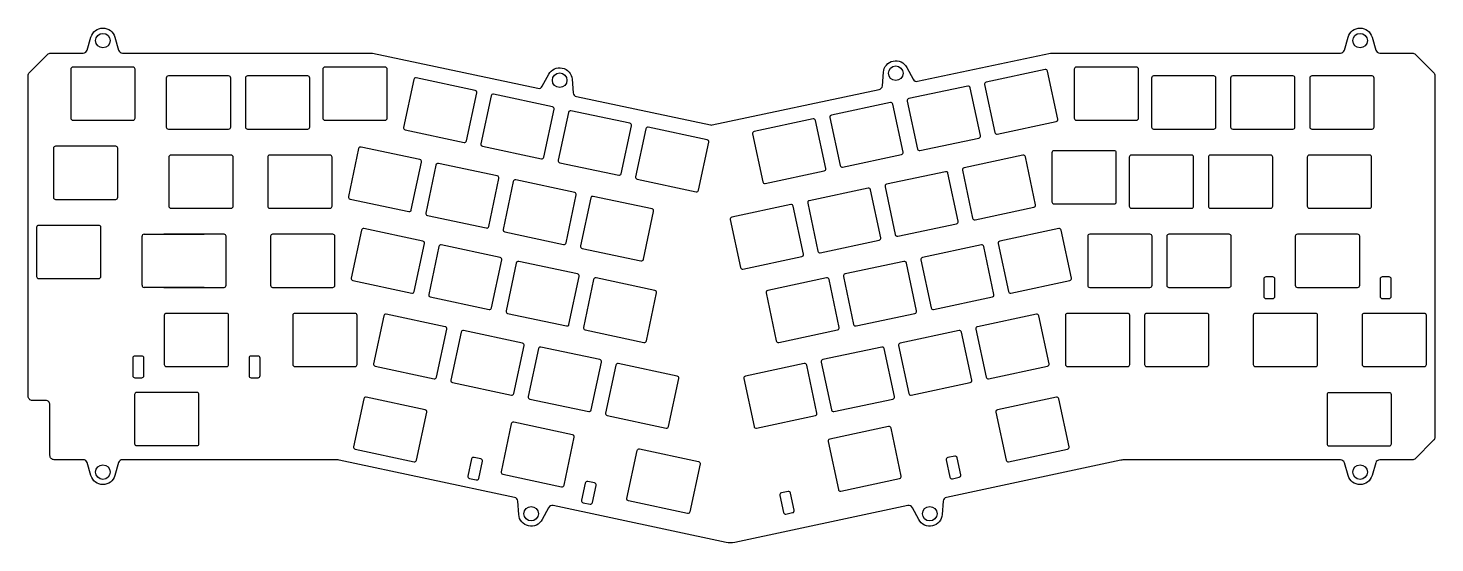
# Model space of a CAD drawing. Header units: millimetres. Extents: x -10 to 329, y -108 to 16.
import ezdxf

# ---------------------------------------------------------------- set-up
doc = ezdxf.new("R2010")
doc.units = ezdxf.units.MM
doc.layers.get('0').update_dxf_attribs({"linetype": 'CONTINUOUS'})

msp = doc.modelspace()

# ---------------------------------------------------------------- linework, layer by layer
for p, q in [((18.15, -33.84), (32.65, -33.84)), ((37.41, -33.84), (22.91, -33.84)), ((17.65, -46.14), (17.65, -34.34)), ((37.91, -46.14), (37.91, -34.34)), ((32.65, -46.64), (18.15, -46.64)), ((22.91, -46.64), (37.41, -46.64))]:
    msp.add_line(p, q)
for points in [[(-4.37, 9.78), (3.48, 9.78, 0.333333), (4.44, 10.5), (5.35, 13.62, -0.75), (11.11, 13.62), (12.02, 10.5, 0.333333), (12.98, 9.78), (72.94, 9.78, -0.052408), (73.15, 9.76), (112.97, 1.29, 0.333333), (114.06, 1.8), (115.6, 4.66, -0.75), (121.23, 3.46), (121.47, 0.22, 0.333333), (122.26, -0.68), (154.55, -7.54, 0.105104), (154.97, -7.54), (195.16, 1, 0.333333), (195.95, 1.9), (196.19, 5.15, -0.75), (201.83, 6.34), (203.36, 3.48, 0.333333), (204.45, 2.98), (236.47, 9.78), (306.26, 9.78, 0.333333), (307.22, 10.5), (308.13, 13.62, -0.75), (313.89, 13.62), (314.8, 10.5, 0.333333), (315.76, 9.78), (323.6, 9.78, -0.198912), (324.31, 9.49), (328.73, 5.07, -0.198912), (329.02, 4.37), (329.02, -82.75, -0.198912), (328.73, -83.46), (324.31, -87.88, -0.198912), (323.6, -88.17), (315.74, -88.17, 0.333333), (314.78, -88.89), (313.89, -91.96, -0.75), (308.13, -91.96), (307.23, -88.89, 0.333333), (306.27, -88.17), (254.43, -88.17, 0.052408), (253.39, -88.28), (211.4, -97.2, 0.333333), (210.61, -98.11), (210.37, -101.35, -0.75), (204.73, -102.55), (203.19, -99.68, 0.333333), (202.1, -99.18), (160.41, -108.04, -0.105104), (158.33, -108.04), (116.64, -99.18, 0.333333), (115.55, -99.68), (114.01, -102.55, -0.75), (108.37, -101.35), (108.13, -98.11, 0.333333), (107.34, -97.2), (65.12, -88.23, 0.052408), (64.08, -88.12), (12.98, -88.12, 0.333333), (12.02, -88.84), (11.11, -91.96, -0.75), (5.35, -91.96), (4.44, -88.84, 0.333333), (3.48, -88.12), (-3.53, -88.12, -0.414214), (-4.53, -87.12), (-4.53, -74.87, 0.414214), (-5.53, -73.87), (-8.78, -73.87, -0.414214), (-9.78, -72.87), (-9.78, 4.37, -0.198912), (-9.49, 5.07), (-5.07, 9.49, -0.198912)], [(15.48, -6.4, 0.414214), (15.98, -5.9), (15.98, 5.9, 0.414214), (15.48, 6.4), (0.98, 6.4, 0.414214), (0.48, 5.9), (0.48, -5.9, 0.414214), (0.98, -6.4)], [(39, -8.04), (39, 3.76, 0.414214), (38.5, 4.26), (24, 4.26, 0.414214), (23.5, 3.76), (23.5, -8.04, 0.414214), (24, -8.54), (38.5, -8.54, 0.414214)], [(43.05, 4.26, 0.414214), (42.55, 3.76), (42.55, -8.04, 0.414214), (43.05, -8.54), (57.55, -8.54, 0.414214), (58.05, -8.04), (58.05, 3.76, 0.414214), (57.55, 4.26)], [(61.19, 5.9), (61.19, -5.9, 0.414214), (61.69, -6.4), (76.19, -6.4, 0.414214), (76.69, -5.9), (76.69, 5.9, 0.414214), (76.19, 6.4), (61.69, 6.4, 0.414214)], [(95.2, -11.73, 0.414214), (95.79, -11.34), (98.25, 0.2, 0.414214), (97.86, 0.79), (83.68, 3.81, 0.414214), (83.09, 3.42), (80.63, -8.12, 0.414214), (81.02, -8.71)], [(223.05, -9.36, 0.414214), (223.64, -9.75), (237.82, -6.73, 0.414214), (238.21, -6.14), (235.75, 5.4, 0.414214), (235.16, 5.79), (220.98, 2.77, 0.414214), (220.59, 2.18)], [(257.65, -5.9), (257.65, 5.9, 0.414214), (257.15, 6.4), (242.65, 6.4, 0.414214), (242.15, 5.9), (242.15, -5.9, 0.414214), (242.65, -6.4), (257.15, -6.4, 0.414214)], [(260.78, -8.04, 0.414214), (261.28, -8.54), (275.78, -8.54, 0.414214), (276.28, -8.04), (276.28, 3.76, 0.414214), (275.78, 4.26), (261.28, 4.26, 0.414214), (260.78, 3.76)], [(280.33, 4.26, 0.414214), (279.83, 3.76), (279.83, -8.04, 0.414214), (280.33, -8.54), (294.83, -8.54, 0.414214), (295.33, -8.04), (295.33, 3.76, 0.414214), (294.83, 4.26)], [(299.38, -8.54), (313.88, -8.54, 0.414214), (314.38, -8.04), (314.38, 3.76, 0.414214), (313.88, 4.26), (299.38, 4.26, 0.414214), (298.88, 3.76), (298.88, -8.04, 0.414214)], [(204.41, -13.32, 0.414214), (205.01, -13.71), (219.19, -10.69, 0.414214), (219.57, -10.1), (217.12, 1.44, 0.414214), (216.53, 1.83), (202.34, -1.19, 0.414214), (201.96, -1.78)], [(116.88, -3.76, 0.414214), (116.5, -3.17), (102.31, -0.15, 0.414214), (101.72, -0.54), (99.27, -12.08, 0.414214), (99.65, -12.67), (113.83, -15.69, 0.414214), (114.43, -15.3)], [(185.78, -17.28, 0.414214), (186.37, -17.67), (200.55, -14.65, 0.414214), (200.94, -14.06), (198.49, -2.52, 0.414214), (197.89, -2.13), (183.71, -5.15, 0.414214), (183.33, -5.74)], [(132.47, -19.65, 0.414214), (133.06, -19.26), (135.51, -7.72, 0.414214), (135.13, -7.13), (120.95, -4.11, 0.414214), (120.35, -4.5), (117.9, -16.04, 0.414214), (118.29, -16.63)], [(179.85, -6.48, 0.414214), (179.26, -6.09), (165.08, -9.11, 0.414214), (164.69, -9.7), (167.14, -21.24, 0.414214), (167.74, -21.63), (181.92, -18.61, 0.414214), (182.31, -18.02)], [(153.76, -11.09), (139.58, -8.07, 0.414214), (138.99, -8.46), (136.53, -20, 0.414214), (136.92, -20.59), (151.1, -23.61, 0.414214), (151.7, -23.22), (154.15, -11.68, 0.414214)], [(-3.18, -25.45), (11.32, -25.45, 0.414214), (11.82, -24.95), (11.82, -13.15, 0.414214), (11.32, -12.65), (-3.18, -12.65, 0.414214), (-3.68, -13.15), (-3.68, -24.95, 0.414214)], [(84.97, -16.45, 0.414214), (84.58, -15.86), (70.4, -12.84, 0.414214), (69.81, -13.23), (67.35, -24.77, 0.414214), (67.74, -25.36), (81.92, -28.38, 0.414214), (82.51, -27.99)], [(24.6, -14.79, 0.414214), (24.1, -15.29), (24.1, -27.09, 0.414214), (24.6, -27.59), (39.1, -27.59, 0.414214), (39.6, -27.09), (39.6, -15.29, 0.414214), (39.1, -14.79)], [(62.91, -27.59, 0.414214), (63.41, -27.09), (63.41, -15.29, 0.414214), (62.91, -14.79), (48.41, -14.79, 0.414214), (47.91, -15.29), (47.91, -27.09, 0.414214), (48.41, -27.59)], [(103.6, -20.41, 0.414214), (103.22, -19.82), (89.03, -16.8, 0.414214), (88.44, -17.19), (85.99, -28.73, 0.414214), (86.37, -29.32), (100.55, -32.34, 0.414214), (101.15, -31.95)], [(232.46, -27.34, 0.414214), (232.85, -26.75), (230.39, -15.21, 0.414214), (229.8, -14.82), (215.62, -17.84, 0.414214), (215.23, -18.43), (217.69, -29.97, 0.414214), (218.28, -30.36)], [(236.79, -14.23), (236.79, -26.03, 0.414214), (237.29, -26.53), (251.79, -26.53, 0.414214), (252.29, -26.03), (252.29, -14.23, 0.414214), (251.79, -13.73), (237.29, -13.73, 0.414214)], [(255.92, -27.59), (270.42, -27.59, 0.414214), (270.92, -27.09), (270.92, -15.29, 0.414214), (270.42, -14.79), (255.92, -14.79, 0.414214), (255.42, -15.29), (255.42, -27.09, 0.414214)], [(274.47, -15.29), (274.47, -27.09, 0.414214), (274.97, -27.59), (289.47, -27.59, 0.414214), (289.97, -27.09), (289.97, -15.29, 0.414214), (289.47, -14.79), (274.97, -14.79, 0.414214)], [(313.29, -14.79), (298.79, -14.79, 0.414214), (298.29, -15.29), (298.29, -27.09, 0.414214), (298.79, -27.59), (313.29, -27.59, 0.414214), (313.79, -27.09), (313.79, -15.29, 0.414214)], [(214.21, -30.71), (211.76, -19.17, 0.414214), (211.17, -18.78), (196.98, -21.8, 0.414214), (196.6, -22.39), (199.05, -33.93, 0.414214), (199.65, -34.32), (213.83, -31.3, 0.414214)], [(122.23, -24.37, 0.414214), (121.85, -23.78), (107.67, -20.76, 0.414214), (107.07, -21.15), (104.62, -32.69, 0.414214), (105.01, -33.28), (119.19, -36.3, 0.414214), (119.78, -35.91)], [(193.13, -23.13, 0.414214), (192.53, -22.74), (178.35, -25.76, 0.414214), (177.97, -26.35), (180.42, -37.89, 0.414214), (181.01, -38.28), (195.19, -35.26, 0.414214), (195.58, -34.67)], [(137.82, -40.26, 0.414214), (138.42, -39.87), (140.87, -28.33, 0.414214), (140.48, -27.74), (126.3, -24.72, 0.414214), (125.71, -25.11), (123.25, -36.65, 0.414214), (123.64, -37.24)], [(174.49, -27.09, 0.414214), (173.9, -26.7), (159.72, -29.72, 0.414214), (159.33, -30.31), (161.78, -41.85, 0.414214), (162.38, -42.24), (176.56, -39.22, 0.414214), (176.95, -38.63)], [(7.75, -32.2, 0.414214), (7.25, -31.7), (-7.25, -31.7, 0.414214), (-7.75, -32.2), (-7.75, -44, 0.414214), (-7.25, -44.5), (7.25, -44.5, 0.414214), (7.75, -44)], [(48.61, -46.14, 0.414214), (49.11, -46.64), (63.61, -46.64, 0.414214), (64.11, -46.14), (64.11, -34.34, 0.414214), (63.61, -33.84), (49.11, -33.84, 0.414214), (48.61, -34.34)], [(85.28, -35.49), (71.1, -32.47, 0.414214), (70.51, -32.86), (68.05, -44.4, 0.414214), (68.44, -44.99), (82.62, -48.01, 0.414214), (83.21, -47.62), (85.67, -36.08, 0.414214)], [(224.24, -35.49, 0.414214), (223.85, -36.08), (226.31, -47.62, 0.414214), (226.9, -48.01), (241.08, -44.99, 0.414214), (241.47, -44.4), (239.01, -32.86, 0.414214), (238.42, -32.47)], [(245.91, -33.84, 0.414214), (245.41, -34.34), (245.41, -46.14, 0.414214), (245.91, -46.64), (260.41, -46.64, 0.414214), (260.91, -46.14), (260.91, -34.34, 0.414214), (260.41, -33.84)], [(279.46, -33.84), (264.96, -33.84, 0.414214), (264.46, -34.34), (264.46, -46.14, 0.414214), (264.96, -46.64), (279.46, -46.64, 0.414214), (279.96, -46.14), (279.96, -34.34, 0.414214)], [(295.91, -33.84, 0.414214), (295.41, -34.34), (295.41, -46.14, 0.414214), (295.91, -46.64), (310.41, -46.64, 0.414214), (310.91, -46.14), (310.91, -34.34, 0.414214), (310.41, -33.84)], [(89.73, -36.43, 0.414214), (89.14, -36.82), (86.69, -48.36, 0.414214), (87.07, -48.95), (101.25, -51.97, 0.414214), (101.85, -51.58), (104.3, -40.04, 0.414214), (103.92, -39.45)], [(205.6, -39.45, 0.414214), (205.22, -40.04), (207.67, -51.58, 0.414214), (208.27, -51.97), (222.45, -48.95, 0.414214), (222.83, -48.36), (220.38, -36.82, 0.414214), (219.79, -36.43)], [(119.89, -55.93, 0.414214), (120.48, -55.54), (122.93, -44, 0.414214), (122.55, -43.41), (108.37, -40.39, 0.414214), (107.77, -40.78), (105.32, -52.32, 0.414214), (105.71, -52.91)], [(201.75, -40.78, 0.414214), (201.15, -40.39), (186.97, -43.41, 0.414214), (186.59, -44), (189.04, -55.54, 0.414214), (189.63, -55.93), (203.81, -52.91, 0.414214), (204.2, -52.32)], [(138.52, -59.89, 0.414214), (139.12, -59.5), (141.57, -47.96, 0.414214), (141.18, -47.37), (127, -44.35, 0.414214), (126.41, -44.74), (123.95, -56.28, 0.414214), (124.34, -56.87)], [(171, -59.89), (185.18, -56.87, 0.414214), (185.57, -56.28), (183.11, -44.74, 0.414214), (182.52, -44.35), (168.34, -47.37, 0.414214), (167.95, -47.96), (170.4, -59.5, 0.414214)], [(288.33, -44.12, 0.414214), (287.82, -44.62), (287.82, -48.83, 0.414214), (288.33, -49.33), (290, -49.33, 0.414214), (290.5, -48.83), (290.5, -44.62, 0.414214), (290, -44.12)], [(315.82, -48.83, 0.414214), (316.32, -49.33), (318, -49.33, 0.414214), (318.5, -48.83), (318.5, -44.62, 0.414214), (318, -44.12), (316.32, -44.12, 0.414214), (315.82, -44.62)], [(38.51, -53.39, 0.414214), (38.01, -52.89), (23.51, -52.89, 0.414214), (23.01, -53.39), (23.01, -65.19, 0.414214), (23.51, -65.69), (38.01, -65.69, 0.414214), (38.51, -65.19)], [(53.96, -53.39), (53.96, -65.19, 0.414214), (54.46, -65.69), (68.96, -65.69, 0.414214), (69.46, -65.19), (69.46, -53.39, 0.414214), (68.96, -52.89), (54.46, -52.89, 0.414214)], [(90.63, -56.1), (76.45, -53.08, 0.414214), (75.86, -53.47), (73.4, -65.01, 0.414214), (73.79, -65.6), (87.97, -68.62, 0.414214), (88.56, -68.23), (91.02, -56.69, 0.414214)], [(233.65, -53.47, 0.414214), (233.06, -53.08), (218.88, -56.1, 0.414214), (218.49, -56.69), (220.95, -68.23, 0.414214), (221.54, -68.62), (235.72, -65.6, 0.414214), (236.11, -65.01)], [(240.05, -65.19, 0.414214), (240.55, -65.69), (255.05, -65.69, 0.414214), (255.55, -65.19), (255.55, -53.39, 0.414214), (255.05, -52.89), (240.55, -52.89, 0.414214), (240.05, -53.39)], [(259.1, -65.19, 0.414214), (259.6, -65.69), (274.1, -65.69, 0.414214), (274.6, -65.19), (274.6, -53.39, 0.414214), (274.1, -52.89), (259.6, -52.89, 0.414214), (259.1, -53.39)], [(300.79, -53.39, 0.414214), (300.29, -52.89), (285.79, -52.89, 0.414214), (285.29, -53.39), (285.29, -65.19, 0.414214), (285.79, -65.69), (300.29, -65.69, 0.414214), (300.79, -65.19)], [(311.49, -65.19, 0.414214), (311.99, -65.69), (326.49, -65.69, 0.414214), (326.99, -65.19), (326.99, -53.39, 0.414214), (326.49, -52.89), (311.99, -52.89, 0.414214), (311.49, -53.39)], [(95.08, -57.04, 0.414214), (94.49, -57.43), (92.04, -68.97, 0.414214), (92.42, -69.56), (106.6, -72.58, 0.414214), (107.2, -72.19), (109.65, -60.65, 0.414214), (109.27, -60.06)], [(215.02, -57.43, 0.414214), (214.43, -57.04), (200.24, -60.06, 0.414214), (199.86, -60.65), (202.31, -72.19, 0.414214), (202.91, -72.58), (217.09, -69.56, 0.414214), (217.47, -68.97)], [(15.92, -63.17, 0.414214), (15.43, -63.67), (15.43, -67.88, 0.414214), (15.92, -68.38), (17.59, -68.38, 0.414214), (18.09, -67.88), (18.09, -63.67, 0.414214), (17.59, -63.17)], [(43.92, -63.17, 0.414214), (43.42, -63.67), (43.42, -67.88, 0.414214), (43.92, -68.38), (45.59, -68.38, 0.414214), (46.1, -67.88), (46.1, -63.67, 0.414214), (45.59, -63.17)], [(125.24, -76.54, 0.414214), (125.83, -76.15), (128.28, -64.61, 0.414214), (127.9, -64.02), (113.72, -61, 0.414214), (113.12, -61.39), (110.67, -72.93, 0.414214), (111.06, -73.52)], [(181.61, -64.02, 0.414214), (181.23, -64.61), (183.68, -76.15, 0.414214), (184.27, -76.54), (198.45, -73.52, 0.414214), (198.84, -72.93), (196.39, -61.39, 0.414214), (195.79, -61)], [(144.47, -80.11), (146.92, -68.57, 0.414214), (146.53, -67.98), (132.35, -64.96, 0.414214), (131.76, -65.35), (129.3, -76.89, 0.414214), (129.69, -77.48), (143.87, -80.5, 0.414214)], [(179.82, -77.48, 0.414214), (180.21, -76.89), (177.75, -65.35, 0.414214), (177.16, -64.96), (162.98, -67.98, 0.414214), (162.59, -68.57), (165.04, -80.11, 0.414214), (165.64, -80.5)], [(30.87, -71.94), (16.37, -71.94, 0.414214), (15.87, -72.44), (15.87, -84.24, 0.414214), (16.37, -84.74), (30.87, -84.74, 0.414214), (31.37, -84.24), (31.37, -72.44, 0.414214)], [(85.82, -76.09), (71.64, -73.07, 0.414214), (71.05, -73.46), (68.59, -85, 0.414214), (68.98, -85.59), (83.16, -88.61, 0.414214), (83.75, -88.22), (86.21, -76.68, 0.414214)], [(226.35, -88.61), (240.53, -85.59, 0.414214), (240.92, -85), (238.46, -73.46, 0.414214), (237.87, -73.07), (223.69, -76.09, 0.414214), (223.3, -76.68), (225.76, -88.22, 0.414214)], [(303.55, -71.99, 0.414214), (303.05, -72.49), (303.05, -84.29, 0.414214), (303.55, -84.79), (318.05, -84.79, 0.414214), (318.55, -84.29), (318.55, -72.49, 0.414214), (318.05, -71.99)], [(119.28, -94.24), (121.74, -82.7, 0.414214), (121.35, -82.11), (107.17, -79.09, 0.414214), (106.58, -79.48), (104.12, -91.02, 0.414214), (104.51, -91.61), (118.69, -94.63, 0.414214)], [(185.35, -95.28, 0.414214), (185.94, -95.67), (200.12, -92.65, 0.414214), (200.51, -92.06), (198.05, -80.52, 0.414214), (197.46, -80.13), (183.28, -83.15, 0.414214), (182.89, -83.74)], [(99.25, -87.91), (97.61, -87.57, 0.414214), (97.02, -87.95), (96.15, -92.07, 0.414214), (96.53, -92.66), (98.16, -93.01, 0.414214), (98.76, -92.62), (99.63, -88.51, 0.414214)], [(137.49, -85.53), (151.67, -88.55, -0.414214), (152.06, -89.14), (149.6, -100.68, -0.414214), (149.01, -101.07), (134.83, -98.05, -0.414214), (134.44, -97.46), (136.9, -85.92, -0.414214)], [(211.74, -87.6, 0.414214), (211.36, -88.19), (212.23, -92.31, 0.414214), (212.82, -92.7), (214.46, -92.35, 0.414214), (214.84, -91.76), (213.97, -87.64, 0.414214), (213.37, -87.25)], [(126.64, -93.73), (125, -93.39, 0.414214), (124.41, -93.77), (123.53, -97.89, 0.414214), (123.92, -98.48), (125.55, -98.83, 0.414214), (126.14, -98.45), (127.02, -94.33, 0.414214)], [(172.72, -101.22), (174.35, -100.88, 0.414214), (174.74, -100.28), (173.86, -96.16, 0.414214), (173.27, -95.78), (171.64, -96.13, 0.414214), (171.25, -96.72), (172.13, -100.84, 0.414214)]]:
    msp.add_lwpolyline(points, format="xyb", close=True)
for centre in [(8.23, 12.78), (311.01, 12.78), (118.24, 3.24), (199.18, 4.92), (8.23, -91.12), (311.01, -91.12), (111.37, -101.13), (207.37, -101.13)]:
    msp.add_circle(centre, 1.75)
for centre, start, end in [((18.15, -34.34), 90, 180), ((37.41, -34.34), 0, 90), ((18.15, -46.14), 180, 270), ((37.41, -46.14), -90, 0), ((133.78, -97.32), 258, 258)]:
    msp.add_arc(centre, 0.5, start, end)

doc.saveas('drawing.dxf')
